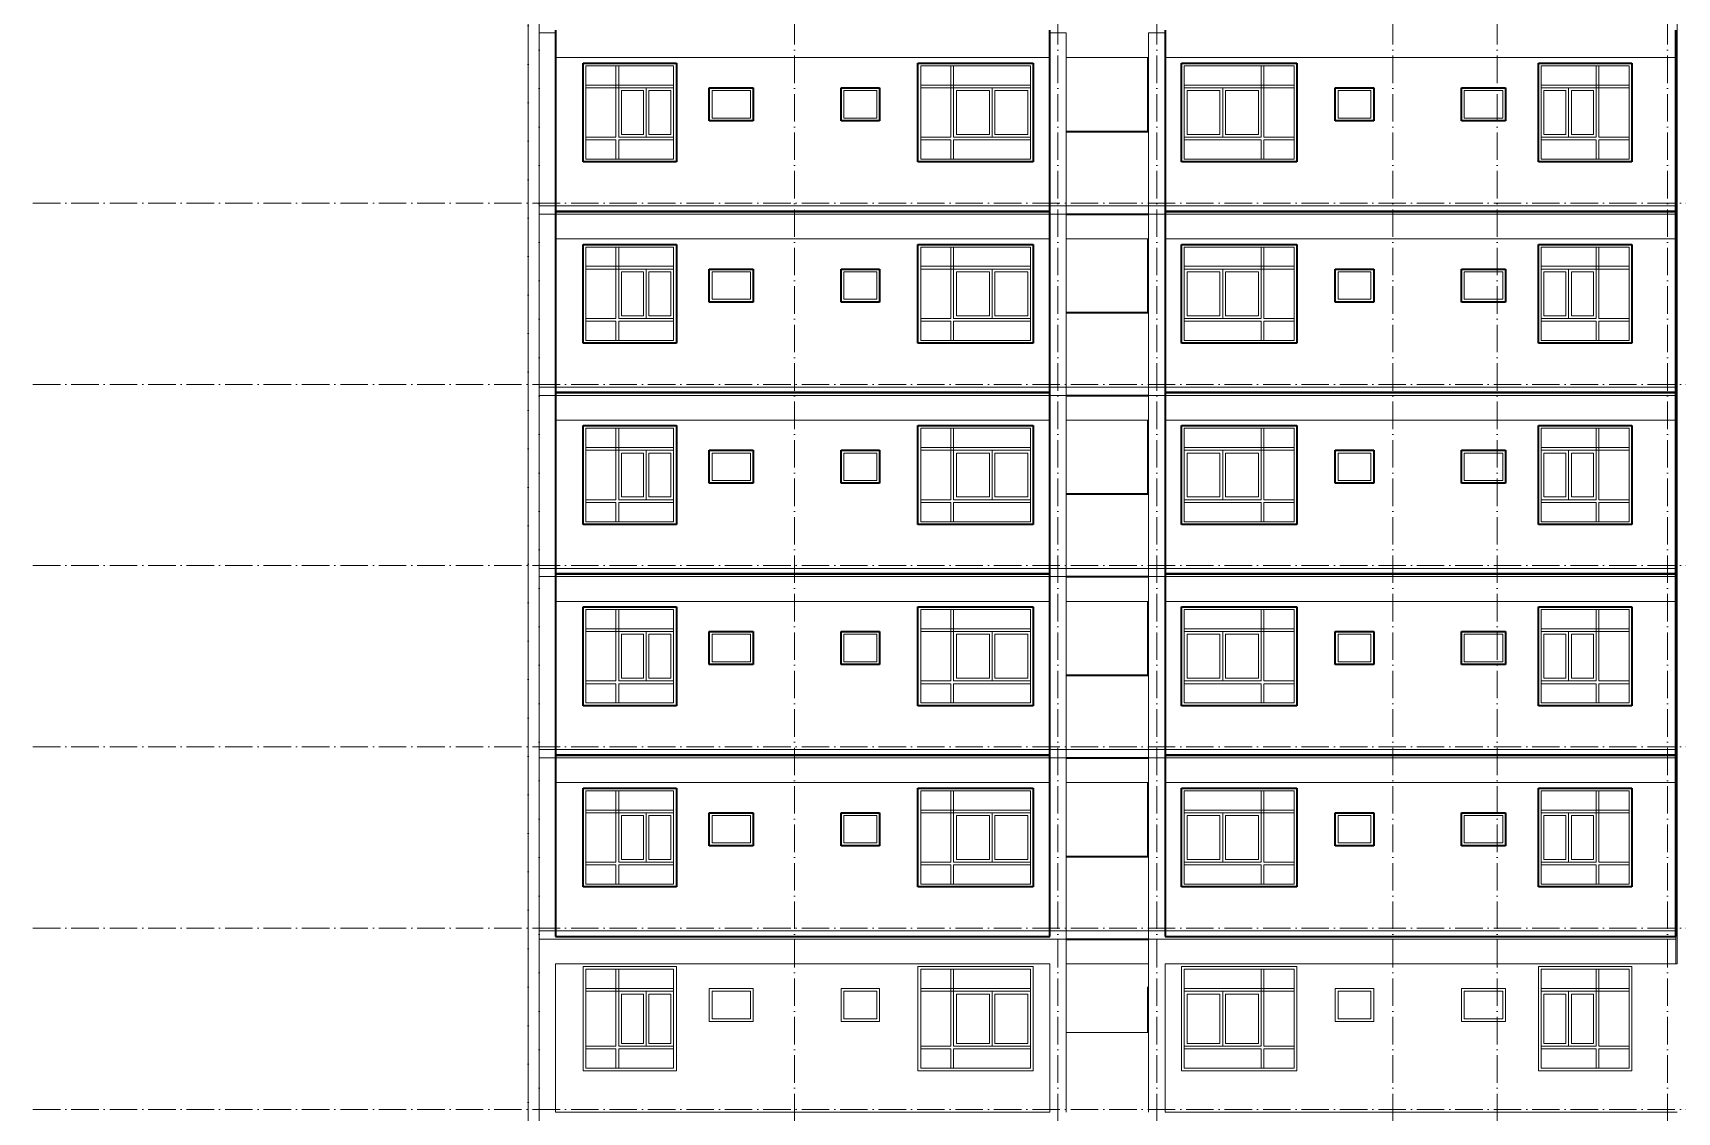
# Model space of a CAD drawing. Header units: millimetres. Extents: x -8482 to 130249, y -7482 to 93550.
# Drawn here: x 68842 to 98786, y 18550 to 38200 of the extents above; entities that cross this region are included whole.
import ezdxf

# ---------------------------------------------------------------- set-up
doc = ezdxf.new("R2010")
doc.units = ezdxf.units.MM
doc.linetypes.add('Grid Line', pattern=[14, 10, -2, 0, -2])
for name, color, linetype, lineweight in [('CUA', 31, 'Continuous', 9), ('NET CAT', 3, 'Continuous', 5), ('NET CATConcrete', 3, 'Continuous', 5), ('NET-THAY', 2, 'Continuous', 9), ('TRUC', 225, 'Continuous', 5)]:
    doc.layers.add(name, color=color, linetype=linetype, lineweight=lineweight)

# ---------------------------------------------------------------- blocks, each defined once
blk = doc.blocks.new('X-PHONG NGU 2 - X-PHONG NGU 2_Recovery_-932889-MẶT ĐỨNG TRỤC Q-A')
at = {"layer": 'CUA', "color": 7}
for p, q in [((-35500, 21200), (-35500, 19300)), ((-33400, 21200), (-35500, 21200)), ((-35450, 21150), (-33450, 21150)), ((-35450, 19350), (-35450, 21150)), ((-34850, 21150), (-34900, 21150)), ((-34900, 21150), (-34900, 19750)), ((-34850, 19750), (-34850, 21150)), ((-33450, 21150), (-33450, 19350)), ((-33400, 19300), (-33400, 21200)), ((-33450, 20800), (-35450, 20800)), ((-35450, 20800), (-35450, 20750)), ((-35450, 20750), (-33450, 20750)), ((-34150, 20750), (-34850, 20750)), ((-34850, 20750), (-34850, 19750)), ((-34800, 19800), (-34800, 20700)), ((-34800, 20700), (-34200, 20700)), ((-34200, 20700), (-34200, 19800)), ((-34150, 19750), (-34150, 20750)), ((-34100, 20700), (-33500, 20700)), ((-34100, 19800), (-34100, 20700)), ((-33500, 20700), (-33500, 19800)), ((-33450, 20750), (-33450, 20800)), ((-34200, 19800), (-34800, 19800)), ((-33500, 19800), (-34100, 19800)), ((-34900, 19750), (-35450, 19750)), ((-35450, 19750), (-35450, 19700)), ((-35450, 19700), (-34900, 19700)), ((-34900, 19700), (-34900, 19350)), ((-34850, 19750), (-34150, 19750)), ((-33450, 19750), (-34850, 19750)), ((-34850, 19350), (-34850, 19700)), ((-34850, 19700), (-33450, 19700)), ((-33450, 19700), (-33450, 19750)), ((-35500, 19300), (-33400, 19300)), ((-33450, 19350), (-35450, 19350)), ((-34900, 19350), (-34850, 19350))]:
    blk.add_line(p, q, dxfattribs=at)
blk = doc.blocks.new('X-PHONG NGU 2 - X-PHONG NGU 2_Recovery_ 2-932896-MẶT ĐỨNG TRỤC Q-A')
at = {"layer": 'CUA', "color": 7}
for p, q in [((-41600, 21200), (-41600, 19300)), ((-39900, 21200), (-41600, 21200)), ((-41550, 21150), (-39950, 21150)), ((-41550, 19350), (-41550, 21150)), ((-40950, 21150), (-41000, 21150)), ((-41000, 21150), (-41000, 19750)), ((-40950, 19750), (-40950, 21150)), ((-39950, 21150), (-39950, 19350)), ((-39900, 19300), (-39900, 21200)), ((-39950, 20800), (-41550, 20800)), ((-41550, 20800), (-41550, 20750)), ((-41550, 20750), (-39950, 20750)), ((-40450, 20750), (-40950, 20750)), ((-40950, 20750), (-40950, 19750)), ((-40900, 19800), (-40900, 20700)), ((-40900, 20700), (-40500, 20700)), ((-40500, 20700), (-40500, 19800)), ((-40450, 19750), (-40450, 20750)), ((-40400, 20700), (-40000, 20700)), ((-40400, 19800), (-40400, 20700)), ((-40000, 20700), (-40000, 19800)), ((-39950, 20750), (-39950, 20800)), ((-40500, 19800), (-40900, 19800)), ((-40000, 19800), (-40400, 19800)), ((-41000, 19750), (-41550, 19750)), ((-41550, 19750), (-41550, 19700)), ((-41550, 19700), (-41000, 19700)), ((-41000, 19700), (-41000, 19350)), ((-40950, 19750), (-40450, 19750)), ((-39950, 19750), (-40950, 19750)), ((-40950, 19350), (-40950, 19700)), ((-40950, 19700), (-39950, 19700)), ((-39950, 19700), (-39950, 19750)), ((-41600, 19300), (-39900, 19300)), ((-39950, 19350), (-41550, 19350)), ((-41000, 19350), (-40950, 19350))]:
    blk.add_line(p, q, dxfattribs=at)
blk = doc.blocks.new('X-PHONG WC - X-PHONG WC 2-571289-MẶT ĐỨNG TRỤC Q-A')
at = {"layer": 'CUA', "color": 7}
for p, q in [((-38500, 20800), (-39300, 20800)), ((-39300, 20800), (-39300, 20200)), ((-39250, 20250), (-39250, 20750)), ((-39250, 20750), (-38550, 20750)), ((-38550, 20750), (-38550, 20250)), ((-38500, 20200), (-38500, 20800)), ((-39300, 20200), (-38500, 20200)), ((-38550, 20250), (-39250, 20250))]:
    blk.add_line(p, q, dxfattribs=at)
blk = doc.blocks.new('X-PHONG WC - X-PHONG WC 3-932897-MẶT ĐỨNG TRỤC Q-A')
at = {"layer": 'CUA', "color": 7}
for p, q in [((-36200, 20800), (-36900, 20800)), ((-36900, 20800), (-36900, 20200)), ((-36850, 20250), (-36850, 20750)), ((-36850, 20750), (-36250, 20750)), ((-36250, 20750), (-36250, 20250)), ((-36200, 20200), (-36200, 20800)), ((-36900, 20200), (-36200, 20200)), ((-36250, 20250), (-36850, 20250))]:
    blk.add_line(p, q, dxfattribs=at)
blk = doc.blocks.new('CUA VAO CAN HO - Type 1-933568-MẶT ĐỨNG TRỤC Q-A')
at = {"layer": 'CUA', "color": 10, "lineweight": 5}
for p, q in [((-31320, 20826), (-31320, 20000)), ((-31300, 20826), (-31320, 20826))]:
    blk.add_line(p, q, dxfattribs=at)
blk = doc.blocks.new('X-PHONG NGU 2 - X-PHONG NGU 2_Recovery_-933566-MẶT ĐỨNG TRỤC Q-A')
at = {"layer": 'CUA', "color": 7}
for p, q in [((-28600, 21200), (-30700, 21200)), ((-30700, 21200), (-30700, 19300)), ((-30650, 19350), (-30650, 21150)), ((-30650, 21150), (-28650, 21150)), ((-29200, 21150), (-29250, 21150)), ((-29250, 21150), (-29250, 19750)), ((-29200, 19750), (-29200, 21150)), ((-28650, 21150), (-28650, 19350)), ((-28600, 19300), (-28600, 21200)), ((-30650, 20800), (-30650, 20750)), ((-28650, 20800), (-30650, 20800)), ((-30650, 20750), (-28650, 20750)), ((-30600, 19800), (-30600, 20700)), ((-30600, 20700), (-30000, 20700)), ((-30000, 20700), (-30000, 19800)), ((-29950, 20750), (-29950, 19750)), ((-29250, 20750), (-29950, 20750)), ((-29900, 20700), (-29300, 20700)), ((-29900, 19800), (-29900, 20700)), ((-29300, 20700), (-29300, 19800)), ((-29250, 19750), (-29250, 20750)), ((-28650, 20750), (-28650, 20800)), ((-30000, 19800), (-30600, 19800)), ((-29300, 19800), (-29900, 19800)), ((-29250, 19750), (-30650, 19750)), ((-30650, 19750), (-30650, 19700)), ((-30650, 19700), (-29250, 19700)), ((-29950, 19750), (-29250, 19750)), ((-29250, 19700), (-29250, 19350)), ((-28650, 19750), (-29200, 19750)), ((-29200, 19350), (-29200, 19700)), ((-29200, 19700), (-28650, 19700)), ((-28650, 19700), (-28650, 19750)), ((-30700, 19300), (-28600, 19300)), ((-28650, 19350), (-30650, 19350)), ((-29250, 19350), (-29200, 19350))]:
    blk.add_line(p, q, dxfattribs=at)
blk = doc.blocks.new('X-PHONG NGU 2 - X-PHONG NGU 2_Recovery_ 2-933575-MẶT ĐỨNG TRỤC Q-A')
at = {"layer": 'CUA', "color": 7}
for p, q in [((-22500, 21200), (-24200, 21200)), ((-24200, 21200), (-24200, 19300)), ((-24150, 19350), (-24150, 21150)), ((-24150, 21150), (-22550, 21150)), ((-23100, 21150), (-23150, 21150)), ((-23150, 21150), (-23150, 19750)), ((-23100, 19750), (-23100, 21150)), ((-22550, 21150), (-22550, 19350)), ((-22500, 19300), (-22500, 21200)), ((-24150, 20800), (-24150, 20750)), ((-22550, 20800), (-24150, 20800)), ((-24150, 20750), (-22550, 20750)), ((-24100, 19800), (-24100, 20700)), ((-24100, 20700), (-23700, 20700)), ((-23700, 20700), (-23700, 19800)), ((-23650, 20750), (-23650, 19750)), ((-23150, 20750), (-23650, 20750)), ((-23600, 20700), (-23200, 20700)), ((-23600, 19800), (-23600, 20700)), ((-23200, 20700), (-23200, 19800)), ((-23150, 19750), (-23150, 20750)), ((-22550, 20750), (-22550, 20800)), ((-23700, 19800), (-24100, 19800)), ((-23200, 19800), (-23600, 19800)), ((-23150, 19750), (-24150, 19750)), ((-24150, 19750), (-24150, 19700)), ((-24150, 19700), (-23150, 19700)), ((-23650, 19750), (-23150, 19750)), ((-23150, 19700), (-23150, 19350)), ((-22550, 19750), (-23100, 19750)), ((-23100, 19350), (-23100, 19700)), ((-23100, 19700), (-22550, 19700)), ((-22550, 19700), (-22550, 19750)), ((-24200, 19300), (-22500, 19300)), ((-22550, 19350), (-24150, 19350)), ((-23150, 19350), (-23100, 19350))]:
    blk.add_line(p, q, dxfattribs=at)
blk = doc.blocks.new('X-PHONG WC - X-PHONG WC 2-933576-MẶT ĐỨNG TRỤC Q-A')
at = {"layer": 'CUA', "color": 7}
for p, q in [((-25600, 20800), (-25600, 20200)), ((-24800, 20800), (-25600, 20800)), ((-25550, 20750), (-24850, 20750)), ((-25550, 20250), (-25550, 20750)), ((-24850, 20750), (-24850, 20250)), ((-24800, 20200), (-24800, 20800)), ((-25600, 20200), (-24800, 20200)), ((-24850, 20250), (-25550, 20250))]:
    blk.add_line(p, q, dxfattribs=at)
blk = doc.blocks.new('X-PHONG WC - X-PHONG WC 3-933577-MẶT ĐỨNG TRỤC Q-A')
at = {"layer": 'CUA', "color": 7}
for p, q in [((-27900, 20800), (-27900, 20200)), ((-27200, 20800), (-27900, 20800)), ((-27850, 20750), (-27250, 20750)), ((-27850, 20250), (-27850, 20750)), ((-27250, 20750), (-27250, 20250)), ((-27200, 20200), (-27200, 20800)), ((-27900, 20200), (-27200, 20200)), ((-27250, 20250), (-27850, 20250))]:
    blk.add_line(p, q, dxfattribs=at)
blk = doc.blocks.new('ALC1807-ASCENT PLAZA-TANG DIEN HINH_rvt-2-MẶT ĐỨNG TRỤC Q-A')
at = {"layer": 'NET-THAY', "color": 250, "lineweight": 15}
for p, q in [((-36000, 21250), (-42100, 21250)), ((-42100, 21250), (-42100, 18550)), ((-41600, 19300), (-41600, 21200)), ((-41600, 21200), (-39900, 21200)), ((-39900, 21200), (-39900, 19300)), ((-35550, 21250), (-36000, 21250)), ((-33100, 21250), (-35550, 21250)), ((-35500, 19300), (-35500, 21200)), ((-35500, 21200), (-33400, 21200)), ((-33400, 21200), (-33400, 19300)), ((-33100, 18550), (-33100, 21250)), ((-28550, 21250), (-31000, 21250)), ((-31000, 21250), (-31000, 18550)), ((-30700, 19300), (-30700, 21200)), ((-30700, 21200), (-28600, 21200)), ((-28600, 21200), (-28600, 19300)), ((-28100, 21250), (-28550, 21250)), ((-22000, 21250), (-28100, 21250)), ((-24200, 19300), (-24200, 21200)), ((-24200, 21200), (-22500, 21200)), ((-22500, 21200), (-22500, 19300)), ((-21675, 21250), (-22000, 21250)), ((-39300, 20200), (-39300, 20800)), ((-39300, 20800), (-38500, 20800)), ((-38500, 20800), (-38500, 20200)), ((-36900, 20200), (-36900, 20800)), ((-36900, 20800), (-36200, 20800)), ((-36200, 20800), (-36200, 20200)), ((-27900, 20200), (-27900, 20800)), ((-27900, 20800), (-27200, 20800)), ((-27200, 20800), (-27200, 20200)), ((-25600, 20200), (-25600, 20800)), ((-25600, 20800), (-24800, 20800)), ((-24800, 20800), (-24800, 20200)), ((-38500, 20200), (-39300, 20200)), ((-36200, 20200), (-36900, 20200)), ((-27200, 20200), (-27900, 20200)), ((-24800, 20200), (-25600, 20200)), ((-31300, 20000), (-32800, 20000)), ((-39900, 19300), (-41600, 19300)), ((-33400, 19300), (-35500, 19300)), ((-28600, 19300), (-30700, 19300)), ((-22500, 19300), (-24200, 19300)), ((-42100, 18550), (-36000, 18550)), ((-36000, 18550), (-35550, 18550)), ((-35550, 18550), (-33100, 18550)), ((-31000, 18550), (-28550, 18550)), ((-28550, 18550), (-28100, 18550)), ((-28100, 18550), (-22000, 18550)), ((-22000, 18550), (-21675, 18550))]:
    blk.add_line(p, q, dxfattribs=at)
at = {"color": 250, "lineweight": 15}
for name in ['X-PHONG NGU 2 - X-PHONG NGU 2_Recovery_ 2-932896-MẶT ĐỨNG TRỤC Q-A', 'X-PHONG NGU 2 - X-PHONG NGU 2_Recovery_-932889-MẶT ĐỨNG TRỤC Q-A', 'X-PHONG NGU 2 - X-PHONG NGU 2_Recovery_-933566-MẶT ĐỨNG TRỤC Q-A', 'X-PHONG NGU 2 - X-PHONG NGU 2_Recovery_ 2-933575-MẶT ĐỨNG TRỤC Q-A', 'X-PHONG WC - X-PHONG WC 2-571289-MẶT ĐỨNG TRỤC Q-A', 'X-PHONG WC - X-PHONG WC 3-932897-MẶT ĐỨNG TRỤC Q-A', 'CUA VAO CAN HO - Type 1-933568-MẶT ĐỨNG TRỤC Q-A', 'X-PHONG WC - X-PHONG WC 3-933577-MẶT ĐỨNG TRỤC Q-A', 'X-PHONG WC - X-PHONG WC 2-933576-MẶT ĐỨNG TRỤC Q-A']:
    blk.add_blockref(name, (0, 0), dxfattribs=at)
blk = doc.blocks.new('X-PHONG NGU 2 - X-PHONG NGU 2_Recovery_-60158-MẶT ĐỨNG TRỤC Q-A')
at = {"layer": 'CUA', "color": 90}
for p, q in [((-35500, 24450), (-35500, 22650)), ((-33400, 24450), (-35500, 24450)), ((-35450, 24400), (-33450, 24400)), ((-35450, 22700), (-35450, 24400)), ((-34850, 24400), (-34900, 24400)), ((-34900, 24400), (-34900, 23100)), ((-34850, 23100), (-34850, 24400)), ((-33450, 24400), (-33450, 22700)), ((-33400, 22650), (-33400, 24450)), ((-33450, 24050), (-35450, 24050)), ((-35450, 24050), (-35450, 24000)), ((-35450, 24000), (-33450, 24000)), ((-34150, 24000), (-34850, 24000)), ((-34850, 24000), (-34850, 23100)), ((-34150, 23100), (-34150, 24000)), ((-33450, 24000), (-33450, 24050)), ((-34800, 23150), (-34800, 23950)), ((-34800, 23950), (-34200, 23950)), ((-34200, 23950), (-34200, 23150)), ((-34100, 23950), (-33500, 23950)), ((-34100, 23150), (-34100, 23950)), ((-33500, 23950), (-33500, 23150)), ((-34900, 23100), (-35450, 23100)), ((-35450, 23100), (-35450, 23050)), ((-33450, 23100), (-34850, 23100)), ((-34850, 23100), (-34150, 23100)), ((-34200, 23150), (-34800, 23150)), ((-33500, 23150), (-34100, 23150)), ((-33450, 23050), (-33450, 23100)), ((-35450, 23050), (-34900, 23050)), ((-34900, 23050), (-34900, 22700)), ((-34850, 22700), (-34850, 23050)), ((-34850, 23050), (-33450, 23050)), ((-35500, 22650), (-33400, 22650)), ((-33450, 22700), (-35450, 22700)), ((-34900, 22700), (-34850, 22700))]:
    blk.add_line(p, q, dxfattribs=at)
blk = doc.blocks.new('X-PHONG NGU 2 - X-PHONG NGU 2_Recovery_ 2-194950-MẶT ĐỨNG TRỤC Q-A')
at = {"layer": 'CUA', "color": 90}
for p, q in [((-41600, 24450), (-41600, 22650)), ((-39900, 24450), (-41600, 24450)), ((-41550, 24400), (-39950, 24400)), ((-41550, 22700), (-41550, 24400)), ((-40950, 24400), (-41000, 24400)), ((-41000, 24400), (-41000, 23100)), ((-40950, 23100), (-40950, 24400)), ((-39950, 24400), (-39950, 22700)), ((-39900, 22650), (-39900, 24450)), ((-39950, 24050), (-41550, 24050)), ((-41550, 24050), (-41550, 24000)), ((-41550, 24000), (-39950, 24000)), ((-40450, 24000), (-40950, 24000)), ((-40950, 24000), (-40950, 23100)), ((-40450, 23100), (-40450, 24000)), ((-39950, 24000), (-39950, 24050)), ((-40900, 23150), (-40900, 23950)), ((-40900, 23950), (-40500, 23950)), ((-40500, 23950), (-40500, 23150)), ((-40400, 23950), (-40000, 23950)), ((-40400, 23150), (-40400, 23950)), ((-40000, 23950), (-40000, 23150)), ((-41000, 23100), (-41550, 23100)), ((-41550, 23100), (-41550, 23050)), ((-39950, 23100), (-40950, 23100)), ((-40950, 23100), (-40450, 23100)), ((-40500, 23150), (-40900, 23150)), ((-40000, 23150), (-40400, 23150)), ((-39950, 23050), (-39950, 23100)), ((-41550, 23050), (-41000, 23050)), ((-41000, 23050), (-41000, 22700)), ((-40950, 22700), (-40950, 23050)), ((-40950, 23050), (-39950, 23050)), ((-41600, 22650), (-39900, 22650)), ((-39950, 22700), (-41550, 22700)), ((-41000, 22700), (-40950, 22700))]:
    blk.add_line(p, q, dxfattribs=at)
blk = doc.blocks.new('X-PHONG WC - X-PHONG WC 2-60240-MẶT ĐỨNG TRỤC Q-A')
at = {"layer": 'CUA', "color": 90}
for p, q in [((-38500, 24000), (-39300, 24000)), ((-39300, 24000), (-39300, 23400)), ((-38500, 23400), (-38500, 24000)), ((-39250, 23450), (-39250, 23950)), ((-39250, 23950), (-38550, 23950)), ((-38550, 23950), (-38550, 23450)), ((-39300, 23400), (-38500, 23400)), ((-38550, 23450), (-39250, 23450))]:
    blk.add_line(p, q, dxfattribs=at)
blk = doc.blocks.new('X-PHONG WC - X-PHONG WC 3-194951-MẶT ĐỨNG TRỤC Q-A')
at = {"layer": 'CUA', "color": 90}
for p, q in [((-36200, 24000), (-36900, 24000)), ((-36900, 24000), (-36900, 23400)), ((-36200, 23400), (-36200, 24000)), ((-36850, 23450), (-36850, 23950)), ((-36850, 23950), (-36250, 23950)), ((-36250, 23950), (-36250, 23450)), ((-36900, 23400), (-36200, 23400)), ((-36250, 23450), (-36850, 23450))]:
    blk.add_line(p, q, dxfattribs=at)
blk = doc.blocks.new('CUA VAO CAN HO - Type 1-60179-MẶT ĐỨNG TRỤC Q-A')
at = {"layer": 'CUA', "color": 90}
for p, q in [((-31320, 24026), (-31320, 23200)), ((-31300, 24026), (-31320, 24026))]:
    blk.add_line(p, q, dxfattribs=at)
blk = doc.blocks.new('X-PHONG NGU 2 - X-PHONG NGU 2_Recovery_-201132-MẶT ĐỨNG TRỤC Q-A')
at = {"layer": 'CUA', "color": 90}
for p, q in [((-28600, 24450), (-30700, 24450)), ((-30700, 24450), (-30700, 22650)), ((-30650, 22700), (-30650, 24400)), ((-30650, 24400), (-28650, 24400)), ((-29200, 24400), (-29250, 24400)), ((-29250, 24400), (-29250, 23100)), ((-29200, 23100), (-29200, 24400)), ((-28650, 24400), (-28650, 22700)), ((-28600, 22650), (-28600, 24450)), ((-30650, 24050), (-30650, 24000)), ((-28650, 24050), (-30650, 24050)), ((-30650, 24000), (-28650, 24000)), ((-29950, 24000), (-29950, 23100)), ((-29250, 24000), (-29950, 24000)), ((-29250, 23100), (-29250, 24000)), ((-28650, 24000), (-28650, 24050)), ((-30600, 23150), (-30600, 23950)), ((-30600, 23950), (-30000, 23950)), ((-30000, 23950), (-30000, 23150)), ((-29900, 23950), (-29300, 23950)), ((-29900, 23150), (-29900, 23950)), ((-29300, 23950), (-29300, 23150)), ((-29250, 23100), (-30650, 23100)), ((-30650, 23100), (-30650, 23050)), ((-30000, 23150), (-30600, 23150)), ((-29950, 23100), (-29250, 23100)), ((-29300, 23150), (-29900, 23150)), ((-28650, 23100), (-29200, 23100)), ((-28650, 23050), (-28650, 23100)), ((-30650, 23050), (-29250, 23050)), ((-29250, 23050), (-29250, 22700)), ((-29200, 22700), (-29200, 23050)), ((-29200, 23050), (-28650, 23050)), ((-30700, 22650), (-28600, 22650)), ((-28650, 22700), (-30650, 22700)), ((-29250, 22700), (-29200, 22700))]:
    blk.add_line(p, q, dxfattribs=at)
blk = doc.blocks.new('X-PHONG NGU 2 - X-PHONG NGU 2_Recovery_ 2-211564-MẶT ĐỨNG TRỤC Q-A')
at = {"layer": 'CUA', "color": 90}
for p, q in [((-22500, 24450), (-24200, 24450)), ((-24200, 24450), (-24200, 22650)), ((-24150, 22700), (-24150, 24400)), ((-24150, 24400), (-22550, 24400)), ((-23100, 24400), (-23150, 24400)), ((-23150, 24400), (-23150, 23100)), ((-23100, 23100), (-23100, 24400)), ((-22550, 24400), (-22550, 22700)), ((-22500, 22650), (-22500, 24450)), ((-24150, 24050), (-24150, 24000)), ((-22550, 24050), (-24150, 24050)), ((-24150, 24000), (-22550, 24000)), ((-23650, 24000), (-23650, 23100)), ((-23150, 24000), (-23650, 24000)), ((-23150, 23100), (-23150, 24000)), ((-22550, 24000), (-22550, 24050)), ((-24100, 23150), (-24100, 23950)), ((-24100, 23950), (-23700, 23950)), ((-23700, 23950), (-23700, 23150)), ((-23600, 23950), (-23200, 23950)), ((-23600, 23150), (-23600, 23950)), ((-23200, 23950), (-23200, 23150)), ((-23150, 23100), (-24150, 23100)), ((-24150, 23100), (-24150, 23050)), ((-23700, 23150), (-24100, 23150)), ((-23650, 23100), (-23150, 23100)), ((-23200, 23150), (-23600, 23150)), ((-22550, 23100), (-23100, 23100)), ((-22550, 23050), (-22550, 23100)), ((-24150, 23050), (-23150, 23050)), ((-23150, 23050), (-23150, 22700)), ((-23100, 22700), (-23100, 23050)), ((-23100, 23050), (-22550, 23050)), ((-24200, 22650), (-22500, 22650)), ((-22550, 22700), (-24150, 22700)), ((-23150, 22700), (-23100, 22700))]:
    blk.add_line(p, q, dxfattribs=at)
blk = doc.blocks.new('X-PHONG WC - X-PHONG WC 2-211565-MẶT ĐỨNG TRỤC Q-A')
at = {"layer": 'CUA', "color": 90}
for p, q in [((-25600, 24000), (-25600, 23400)), ((-24800, 24000), (-25600, 24000)), ((-24800, 23400), (-24800, 24000)), ((-25550, 23950), (-24850, 23950)), ((-25550, 23450), (-25550, 23950)), ((-24850, 23950), (-24850, 23450)), ((-25600, 23400), (-24800, 23400)), ((-24850, 23450), (-25550, 23450))]:
    blk.add_line(p, q, dxfattribs=at)
blk = doc.blocks.new('X-PHONG WC - X-PHONG WC 3-211566-MẶT ĐỨNG TRỤC Q-A')
at = {"layer": 'CUA', "color": 90}
for p, q in [((-27900, 24000), (-27900, 23400)), ((-27200, 24000), (-27900, 24000)), ((-27200, 23400), (-27200, 24000)), ((-27850, 23950), (-27250, 23950)), ((-27850, 23450), (-27850, 23950)), ((-27250, 23950), (-27250, 23450)), ((-27900, 23400), (-27200, 23400)), ((-27250, 23450), (-27850, 23450))]:
    blk.add_line(p, q, dxfattribs=at)
blk = doc.blocks.new('ALC1807-ASCENT PLAZA-TANG DIEN HINH-TANG 5_rvt-19-MẶT ĐỨNG TRỤC Q-A')
at = {"layer": 'NET-THAY', "color": 50, "lineweight": 35}
for p, q in [((-36000, 25050), (-42100, 25050)), ((-42100, 25050), (-42100, 21750)), ((-35550, 25050), (-36000, 25050)), ((-33100, 25050), (-35550, 25050)), ((-33100, 21750), (-33100, 25050)), ((-28550, 25050), (-31000, 25050)), ((-31000, 25050), (-31000, 21750)), ((-28100, 25050), (-28550, 25050)), ((-21700, 25050), (-28100, 25050)), ((-21700, 21750), (-21700, 25050)), ((-41600, 22650), (-41600, 24450)), ((-41600, 24450), (-39900, 24450)), ((-39900, 24450), (-39900, 22650)), ((-35500, 22650), (-35500, 24450)), ((-35500, 24450), (-33400, 24450)), ((-33400, 24450), (-33400, 22650)), ((-31310, 24026), (-31310, 24550)), ((-30700, 22650), (-30700, 24450)), ((-30700, 24450), (-28600, 24450)), ((-28600, 24450), (-28600, 22650)), ((-24200, 22650), (-24200, 24450)), ((-24200, 24450), (-22500, 24450)), ((-22500, 24450), (-22500, 22650)), ((-39300, 23400), (-39300, 24000)), ((-39300, 24000), (-38500, 24000)), ((-38500, 24000), (-38500, 23400)), ((-36900, 23400), (-36900, 24000)), ((-36900, 24000), (-36200, 24000)), ((-36200, 24000), (-36200, 23400)), ((-27900, 23400), (-27900, 24000)), ((-27900, 24000), (-27200, 24000)), ((-27200, 24000), (-27200, 23400)), ((-25600, 23400), (-25600, 24000)), ((-25600, 24000), (-24800, 24000)), ((-24800, 24000), (-24800, 23400)), ((-38500, 23400), (-39300, 23400)), ((-36200, 23400), (-36900, 23400)), ((-27200, 23400), (-27900, 23400)), ((-24800, 23400), (-25600, 23400)), ((-31300, 23200), (-32800, 23200)), ((-39900, 22650), (-41600, 22650)), ((-33400, 22650), (-35500, 22650)), ((-28600, 22650), (-30700, 22650)), ((-22500, 22650), (-24200, 22650)), ((-42100, 21750), (-36000, 21750)), ((-36000, 21750), (-35550, 21750)), ((-35550, 21750), (-33100, 21750)), ((-32800, 21700), (-31300, 21700)), ((-31000, 21750), (-28550, 21750)), ((-28550, 21750), (-28100, 21750)), ((-28100, 21750), (-21700, 21750))]:
    blk.add_line(p, q, dxfattribs=at)
at = {"color": 50, "lineweight": 35}
for name in ['X-PHONG NGU 2 - X-PHONG NGU 2_Recovery_ 2-194950-MẶT ĐỨNG TRỤC Q-A', 'X-PHONG NGU 2 - X-PHONG NGU 2_Recovery_-60158-MẶT ĐỨNG TRỤC Q-A', 'X-PHONG NGU 2 - X-PHONG NGU 2_Recovery_-201132-MẶT ĐỨNG TRỤC Q-A', 'X-PHONG NGU 2 - X-PHONG NGU 2_Recovery_ 2-211564-MẶT ĐỨNG TRỤC Q-A', 'X-PHONG WC - X-PHONG WC 2-60240-MẶT ĐỨNG TRỤC Q-A', 'X-PHONG WC - X-PHONG WC 3-194951-MẶT ĐỨNG TRỤC Q-A', 'CUA VAO CAN HO - Type 1-60179-MẶT ĐỨNG TRỤC Q-A', 'X-PHONG WC - X-PHONG WC 3-211566-MẶT ĐỨNG TRỤC Q-A', 'X-PHONG WC - X-PHONG WC 2-211565-MẶT ĐỨNG TRỤC Q-A']:
    blk.add_blockref(name, (0, 0), dxfattribs=at)
blk = doc.blocks.new('ALC1807-ASCENT PLAZA-TANG DIEN HINH-TANG 5_rvt-20-MẶT ĐỨNG TRỤC Q-A')
at = {"layer": 'NET-THAY', "color": 50, "lineweight": 35}
for p, q in [((-36000, 28350), (-42100, 28350)), ((-42100, 28350), (-42100, 25050)), ((-35550, 28350), (-36000, 28350)), ((-33100, 28350), (-35550, 28350)), ((-33100, 25050), (-33100, 28350)), ((-28550, 28350), (-31000, 28350)), ((-31000, 28350), (-31000, 25050)), ((-28100, 28350), (-28550, 28350)), ((-21700, 28350), (-28100, 28350)), ((-21700, 25050), (-21700, 28350)), ((-31310, 27326), (-31310, 27850)), ((-41600, 25950), (-41600, 27750)), ((-41600, 27750), (-39900, 27750)), ((-39900, 27750), (-39900, 25950)), ((-35500, 25950), (-35500, 27750)), ((-35500, 27750), (-33400, 27750)), ((-33400, 27750), (-33400, 25950)), ((-30700, 25950), (-30700, 27750)), ((-30700, 27750), (-28600, 27750)), ((-28600, 27750), (-28600, 25950)), ((-24200, 25950), (-24200, 27750)), ((-24200, 27750), (-22500, 27750)), ((-22500, 27750), (-22500, 25950)), ((-39300, 26700), (-39300, 27300)), ((-39300, 27300), (-38500, 27300)), ((-38500, 27300), (-38500, 26700)), ((-36900, 26700), (-36900, 27300)), ((-36900, 27300), (-36200, 27300)), ((-36200, 27300), (-36200, 26700)), ((-27900, 26700), (-27900, 27300)), ((-27900, 27300), (-27200, 27300)), ((-27200, 27300), (-27200, 26700)), ((-25600, 26700), (-25600, 27300)), ((-25600, 27300), (-24800, 27300)), ((-24800, 27300), (-24800, 26700)), ((-38500, 26700), (-39300, 26700)), ((-36200, 26700), (-36900, 26700)), ((-27200, 26700), (-27900, 26700)), ((-24800, 26700), (-25600, 26700)), ((-31300, 26500), (-32800, 26500)), ((-39900, 25950), (-41600, 25950)), ((-33400, 25950), (-35500, 25950)), ((-28600, 25950), (-30700, 25950)), ((-22500, 25950), (-24200, 25950)), ((-42100, 25050), (-36000, 25050)), ((-36000, 25050), (-35550, 25050)), ((-35550, 25050), (-33100, 25050)), ((-32800, 25000), (-31300, 25000)), ((-31000, 25050), (-28550, 25050)), ((-28550, 25050), (-28100, 25050)), ((-28100, 25050), (-21700, 25050))]:
    blk.add_line(p, q, dxfattribs=at)
at = {"color": 50, "lineweight": 35}
for name in ['X-PHONG NGU 2 - X-PHONG NGU 2_Recovery_ 2-194950-MẶT ĐỨNG TRỤC Q-A', 'X-PHONG NGU 2 - X-PHONG NGU 2_Recovery_-60158-MẶT ĐỨNG TRỤC Q-A', 'X-PHONG NGU 2 - X-PHONG NGU 2_Recovery_-201132-MẶT ĐỨNG TRỤC Q-A', 'X-PHONG NGU 2 - X-PHONG NGU 2_Recovery_ 2-211564-MẶT ĐỨNG TRỤC Q-A', 'X-PHONG WC - X-PHONG WC 2-60240-MẶT ĐỨNG TRỤC Q-A', 'X-PHONG WC - X-PHONG WC 3-194951-MẶT ĐỨNG TRỤC Q-A', 'CUA VAO CAN HO - Type 1-60179-MẶT ĐỨNG TRỤC Q-A', 'X-PHONG WC - X-PHONG WC 3-211566-MẶT ĐỨNG TRỤC Q-A', 'X-PHONG WC - X-PHONG WC 2-211565-MẶT ĐỨNG TRỤC Q-A']:
    blk.add_blockref(name, (0, 3300), dxfattribs=at)
blk = doc.blocks.new('ALC1807-ASCENT PLAZA-TANG DIEN HINH-TANG 5_rvt-21-MẶT ĐỨNG TRỤC Q-A')
at = {"layer": 'NET-THAY', "color": 50, "lineweight": 35}
for p, q in [((-36000, 31650), (-42100, 31650)), ((-42100, 31650), (-42100, 28350)), ((-35550, 31650), (-36000, 31650)), ((-33100, 31650), (-35550, 31650)), ((-33100, 28350), (-33100, 31650)), ((-28550, 31650), (-31000, 31650)), ((-31000, 31650), (-31000, 28350)), ((-28100, 31650), (-28550, 31650)), ((-21700, 31650), (-28100, 31650)), ((-21700, 28350), (-21700, 31650)), ((-31310, 30626), (-31310, 31150)), ((-41600, 29250), (-41600, 31050)), ((-41600, 31050), (-39900, 31050)), ((-39900, 31050), (-39900, 29250)), ((-35500, 29250), (-35500, 31050)), ((-35500, 31050), (-33400, 31050)), ((-33400, 31050), (-33400, 29250)), ((-30700, 29250), (-30700, 31050)), ((-30700, 31050), (-28600, 31050)), ((-28600, 31050), (-28600, 29250)), ((-24200, 29250), (-24200, 31050)), ((-24200, 31050), (-22500, 31050)), ((-22500, 31050), (-22500, 29250)), ((-39300, 30000), (-39300, 30600)), ((-39300, 30600), (-38500, 30600)), ((-38500, 30600), (-38500, 30000)), ((-36900, 30000), (-36900, 30600)), ((-36900, 30600), (-36200, 30600)), ((-36200, 30600), (-36200, 30000)), ((-27900, 30000), (-27900, 30600)), ((-27900, 30600), (-27200, 30600)), ((-27200, 30600), (-27200, 30000)), ((-25600, 30000), (-25600, 30600)), ((-25600, 30600), (-24800, 30600)), ((-24800, 30600), (-24800, 30000)), ((-38500, 30000), (-39300, 30000)), ((-36200, 30000), (-36900, 30000)), ((-27200, 30000), (-27900, 30000)), ((-24800, 30000), (-25600, 30000)), ((-31300, 29800), (-32800, 29800)), ((-39900, 29250), (-41600, 29250)), ((-33400, 29250), (-35500, 29250)), ((-28600, 29250), (-30700, 29250)), ((-22500, 29250), (-24200, 29250)), ((-42100, 28350), (-36000, 28350)), ((-36000, 28350), (-35550, 28350)), ((-35550, 28350), (-33100, 28350)), ((-32800, 28300), (-31300, 28300)), ((-31000, 28350), (-28550, 28350)), ((-28550, 28350), (-28100, 28350)), ((-28100, 28350), (-21700, 28350))]:
    blk.add_line(p, q, dxfattribs=at)
at = {"color": 50, "lineweight": 35}
for name in ['X-PHONG NGU 2 - X-PHONG NGU 2_Recovery_ 2-194950-MẶT ĐỨNG TRỤC Q-A', 'X-PHONG NGU 2 - X-PHONG NGU 2_Recovery_-60158-MẶT ĐỨNG TRỤC Q-A', 'X-PHONG NGU 2 - X-PHONG NGU 2_Recovery_-201132-MẶT ĐỨNG TRỤC Q-A', 'X-PHONG NGU 2 - X-PHONG NGU 2_Recovery_ 2-211564-MẶT ĐỨNG TRỤC Q-A', 'X-PHONG WC - X-PHONG WC 2-60240-MẶT ĐỨNG TRỤC Q-A', 'X-PHONG WC - X-PHONG WC 3-194951-MẶT ĐỨNG TRỤC Q-A', 'CUA VAO CAN HO - Type 1-60179-MẶT ĐỨNG TRỤC Q-A', 'X-PHONG WC - X-PHONG WC 3-211566-MẶT ĐỨNG TRỤC Q-A', 'X-PHONG WC - X-PHONG WC 2-211565-MẶT ĐỨNG TRỤC Q-A']:
    blk.add_blockref(name, (0, 6600), dxfattribs=at)
blk = doc.blocks.new('ALC1807-ASCENT PLAZA-TANG DIEN HINH-TANG 5_rvt-22-MẶT ĐỨNG TRỤC Q-A')
at = {"layer": 'NET-THAY', "color": 50, "lineweight": 35}
for p, q in [((-36000, 34950), (-42100, 34950)), ((-42100, 34950), (-42100, 31650)), ((-35550, 34950), (-36000, 34950)), ((-33100, 34950), (-35550, 34950)), ((-33100, 31650), (-33100, 34950)), ((-28550, 34950), (-31000, 34950)), ((-31000, 34950), (-31000, 31650)), ((-28100, 34950), (-28550, 34950)), ((-21700, 34950), (-28100, 34950)), ((-21700, 31650), (-21700, 34950)), ((-31310, 33926), (-31310, 34448)), ((-41600, 32550), (-41600, 34350)), ((-41600, 34350), (-39900, 34350)), ((-39900, 34350), (-39900, 32550)), ((-35500, 32550), (-35500, 34350)), ((-35500, 34350), (-33400, 34350)), ((-33400, 34350), (-33400, 32550)), ((-30700, 32550), (-30700, 34350)), ((-30700, 34350), (-28600, 34350)), ((-28600, 34350), (-28600, 32550)), ((-24200, 32550), (-24200, 34350)), ((-24200, 34350), (-22500, 34350)), ((-22500, 34350), (-22500, 32550)), ((-39300, 33300), (-39300, 33900)), ((-39300, 33900), (-38500, 33900)), ((-38500, 33900), (-38500, 33300)), ((-36900, 33300), (-36900, 33900)), ((-36900, 33900), (-36200, 33900)), ((-36200, 33900), (-36200, 33300)), ((-27900, 33300), (-27900, 33900)), ((-27900, 33900), (-27200, 33900)), ((-27200, 33900), (-27200, 33300)), ((-25600, 33300), (-25600, 33900)), ((-25600, 33900), (-24800, 33900)), ((-24800, 33900), (-24800, 33300)), ((-38500, 33300), (-39300, 33300)), ((-36200, 33300), (-36900, 33300)), ((-27200, 33300), (-27900, 33300)), ((-24800, 33300), (-25600, 33300)), ((-31300, 33100), (-32800, 33100)), ((-39900, 32550), (-41600, 32550)), ((-33400, 32550), (-35500, 32550)), ((-28600, 32550), (-30700, 32550)), ((-22500, 32550), (-24200, 32550)), ((-42100, 31650), (-36000, 31650)), ((-36000, 31650), (-35550, 31650)), ((-35550, 31650), (-33100, 31650)), ((-32800, 31600), (-31300, 31600)), ((-31000, 31650), (-28550, 31650)), ((-28550, 31650), (-28100, 31650)), ((-28100, 31650), (-21700, 31650))]:
    blk.add_line(p, q, dxfattribs=at)
at = {"color": 50, "lineweight": 35}
for name in ['X-PHONG NGU 2 - X-PHONG NGU 2_Recovery_ 2-194950-MẶT ĐỨNG TRỤC Q-A', 'X-PHONG NGU 2 - X-PHONG NGU 2_Recovery_-60158-MẶT ĐỨNG TRỤC Q-A', 'X-PHONG NGU 2 - X-PHONG NGU 2_Recovery_-201132-MẶT ĐỨNG TRỤC Q-A', 'X-PHONG NGU 2 - X-PHONG NGU 2_Recovery_ 2-211564-MẶT ĐỨNG TRỤC Q-A', 'X-PHONG WC - X-PHONG WC 2-60240-MẶT ĐỨNG TRỤC Q-A', 'X-PHONG WC - X-PHONG WC 3-194951-MẶT ĐỨNG TRỤC Q-A', 'CUA VAO CAN HO - Type 1-60179-MẶT ĐỨNG TRỤC Q-A', 'X-PHONG WC - X-PHONG WC 3-211566-MẶT ĐỨNG TRỤC Q-A', 'X-PHONG WC - X-PHONG WC 2-211565-MẶT ĐỨNG TRỤC Q-A']:
    blk.add_blockref(name, (0, 9900), dxfattribs=at)
blk = doc.blocks.new('ALC1807-ASCENT PLAZA-TANG DIEN HINH-TANG 5_rvt-23-MẶT ĐỨNG TRỤC Q-A')
at = {"layer": 'NET-THAY', "color": 50, "lineweight": 35}
for p, q in [((-42100, 38250), (-42100, 34950)), ((-33100, 34950), (-33100, 38250)), ((-31000, 38250), (-31000, 34950)), ((-21700, 34950), (-21700, 38250)), ((-31310, 37226), (-31310, 37750)), ((-41600, 35850), (-41600, 37650)), ((-41600, 37650), (-39900, 37650)), ((-39900, 37650), (-39900, 35850)), ((-35500, 35850), (-35500, 37650)), ((-35500, 37650), (-33400, 37650)), ((-33400, 37650), (-33400, 35850)), ((-30700, 35850), (-30700, 37650)), ((-30700, 37650), (-28600, 37650)), ((-28600, 37650), (-28600, 35850)), ((-24200, 35850), (-24200, 37650)), ((-24200, 37650), (-22500, 37650)), ((-22500, 37650), (-22500, 35850)), ((-39300, 36600), (-39300, 37200)), ((-39300, 37200), (-38500, 37200)), ((-38500, 37200), (-38500, 36600)), ((-36900, 36600), (-36900, 37200)), ((-36900, 37200), (-36200, 37200)), ((-36200, 37200), (-36200, 36600)), ((-27900, 36600), (-27900, 37200)), ((-27900, 37200), (-27200, 37200)), ((-27200, 37200), (-27200, 36600)), ((-25600, 36600), (-25600, 37200)), ((-25600, 37200), (-24800, 37200)), ((-24800, 37200), (-24800, 36600)), ((-38500, 36600), (-39300, 36600)), ((-36200, 36600), (-36900, 36600)), ((-27200, 36600), (-27900, 36600)), ((-24800, 36600), (-25600, 36600)), ((-31300, 36400), (-32800, 36400)), ((-39900, 35850), (-41600, 35850)), ((-33400, 35850), (-35500, 35850)), ((-28600, 35850), (-30700, 35850)), ((-22500, 35850), (-24200, 35850)), ((-42100, 34950), (-36000, 34950)), ((-36000, 34950), (-35550, 34950)), ((-35550, 34950), (-33100, 34950)), ((-32800, 34900), (-31300, 34900)), ((-31000, 34950), (-28550, 34950)), ((-28550, 34950), (-28100, 34950)), ((-28100, 34950), (-21700, 34950))]:
    blk.add_line(p, q, dxfattribs=at)
at = {"color": 50, "lineweight": 35}
for name in ['X-PHONG NGU 2 - X-PHONG NGU 2_Recovery_ 2-194950-MẶT ĐỨNG TRỤC Q-A', 'X-PHONG NGU 2 - X-PHONG NGU 2_Recovery_-60158-MẶT ĐỨNG TRỤC Q-A', 'X-PHONG NGU 2 - X-PHONG NGU 2_Recovery_-201132-MẶT ĐỨNG TRỤC Q-A', 'X-PHONG NGU 2 - X-PHONG NGU 2_Recovery_ 2-211564-MẶT ĐỨNG TRỤC Q-A', 'X-PHONG WC - X-PHONG WC 2-60240-MẶT ĐỨNG TRỤC Q-A', 'X-PHONG WC - X-PHONG WC 3-194951-MẶT ĐỨNG TRỤC Q-A', 'CUA VAO CAN HO - Type 1-60179-MẶT ĐỨNG TRỤC Q-A', 'X-PHONG WC - X-PHONG WC 3-211566-MẶT ĐỨNG TRỤC Q-A', 'X-PHONG WC - X-PHONG WC 2-211565-MẶT ĐỨNG TRỤC Q-A']:
    blk.add_blockref(name, (0, 13200), dxfattribs=at)

msp = doc.modelspace()

# ---------------------------------------------------------------- linework, layer by layer
at = {"layer": 'NET CAT'}
for p, q in [((77860.6, 81250), (77860.6, 5450)), ((98785.6, 81250), (98785.6, 21250)), ((78060.6, 38200), (78360.6, 38200)), ((78060.6, 38200), (78060.6, 35050)), ((87360.6, 38200), (87660.6, 38200)), ((87660.6, 38200), (87660.6, 35050)), ((89160.6, 38200), (89460.6, 38200)), ((89160.6, 38200), (89160.6, 35050)), ((78360.6, 37750), (78360.6, 35050)), ((87360.6, 37750), (87360.6, 35050)), ((89460.6, 37750), (89460.6, 35050)), ((78360.6, 35050), (78060.6, 35050)), ((87660.6, 35050), (87360.6, 35050)), ((89460.6, 35050), (89160.6, 35050)), ((78060.6, 34900), (78360.6, 34900)), ((78060.6, 34900), (78060.6, 31750)), ((87360.6, 34900), (87660.6, 34900)), ((87660.6, 34900), (87660.6, 31750)), ((89160.6, 34900), (89460.6, 34900)), ((89160.6, 34900), (89160.6, 31750)), ((78360.6, 34450), (78360.6, 31750)), ((87360.6, 34450), (87360.6, 31750)), ((89460.6, 34450), (89460.6, 31750)), ((78360.6, 31750), (78060.6, 31750)), ((87660.6, 31750), (87360.6, 31750)), ((89460.6, 31750), (89160.6, 31750)), ((78060.6, 31600), (78360.6, 31600)), ((78060.6, 31600), (78060.6, 28450)), ((87360.6, 31600), (87660.6, 31600)), ((87660.6, 31600), (87660.6, 28450)), ((89160.6, 31600), (89460.6, 31600)), ((89160.6, 31600), (89160.6, 28450)), ((78360.6, 31150), (78360.6, 28450)), ((87360.6, 31150), (87360.6, 28450)), ((89460.6, 31150), (89460.6, 28450)), ((78360.6, 28450), (78060.6, 28450)), ((87660.6, 28450), (87360.6, 28450)), ((89460.6, 28450), (89160.6, 28450)), ((78060.6, 28300), (78360.6, 28300)), ((78060.6, 28300), (78060.6, 25150)), ((87360.6, 28300), (87660.6, 28300)), ((87660.6, 28300), (87660.6, 25150)), ((89160.6, 28300), (89460.6, 28300)), ((89160.6, 28300), (89160.6, 25150)), ((78360.6, 27850), (78360.6, 25150)), ((87360.6, 27850), (87360.6, 25150)), ((89460.6, 27850), (89460.6, 25150)), ((78360.6, 25150), (78060.6, 25150)), ((78060.6, 25000), (78360.6, 25000)), ((78060.6, 25000), (78060.6, 21850)), ((87660.6, 25150), (87360.6, 25150)), ((87360.6, 25000), (87660.6, 25000)), ((87660.6, 25000), (87660.6, 21850)), ((89460.6, 25150), (89160.6, 25150)), ((89160.6, 25000), (89460.6, 25000)), ((89160.6, 25000), (89160.6, 21850)), ((78360.6, 24550), (78360.6, 21850)), ((87360.6, 24550), (87360.6, 21850)), ((89460.6, 24550), (89460.6, 21850)), ((78360.6, 21850), (78060.6, 21850)), ((78060.6, 21700), (78360.6, 21700)), ((78060.6, 21700), (78060.6, 18850)), ((87660.6, 21850), (87360.6, 21850)), ((87360.6, 21700), (87660.6, 21700)), ((87660.6, 21700), (87660.6, 18550)), ((89460.6, 21850), (89160.6, 21850)), ((89160.6, 21700), (89460.6, 21700)), ((89160.6, 21700), (89160.6, 18550)), ((87360.6, 21250), (87360.6, 18550)), ((89460.6, 21250), (89460.6, 18550)), ((78060.6, 18850), (78060.6, 18550))]:
    msp.add_line(p, q, dxfattribs=at)
at = {"layer": 'NET CATConcrete'}
for p, q in [((98760.6, 37750), (98760.6, 38200)), ((87360.6, 37750), (78360.6, 37750)), ((89160.6, 37750), (87660.6, 37750)), ((98760.6, 37750), (89460.6, 37750)), ((87360.6, 34900), (78360.6, 34900)), ((98760.6, 34900), (89460.6, 34900)), ((98760.6, 34450), (98760.6, 34900)), ((87360.6, 34450), (78360.6, 34450)), ((89160.6, 34450), (87660.6, 34450)), ((98760.6, 34450), (89460.6, 34450)), ((87360.6, 31600), (78360.6, 31600)), ((98760.6, 31600), (89460.6, 31600)), ((98760.6, 31150), (98760.6, 31600)), ((87360.6, 31150), (78360.6, 31150)), ((89160.6, 31150), (87660.6, 31150)), ((98760.6, 31150), (89460.6, 31150)), ((87360.6, 28300), (78360.6, 28300)), ((98760.6, 28300), (89460.6, 28300)), ((98760.6, 27850), (98760.6, 28300)), ((87360.6, 27850), (78360.6, 27850)), ((89160.6, 27850), (87660.6, 27850)), ((98760.6, 27850), (89460.6, 27850)), ((87360.6, 25000), (78360.6, 25000)), ((98760.6, 25000), (89460.6, 25000)), ((98760.6, 24550), (98760.6, 25000)), ((87360.6, 24550), (78360.6, 24550)), ((89160.6, 24550), (87660.6, 24550)), ((98760.6, 24550), (89460.6, 24550)), ((87360.6, 21700), (78360.6, 21700)), ((98760.6, 21700), (89460.6, 21700)), ((98760.6, 21250), (98760.6, 21700)), ((89160.6, 21250), (87660.6, 21250)), ((98760.6, 21250), (89460.6, 21250))]:
    msp.add_line(p, q, dxfattribs=at)
at = {"layer": 'NET-THAY'}
for p, q in [((78060.6, 35050), (98760.6, 35050)), ((78060.6, 35050), (78060.6, 34900)), ((87660.6, 34900), (87660.6, 35050)), ((89160.6, 35050), (89160.6, 34900)), ((98760.6, 35050), (98760.6, 34900)), ((98760.6, 34900), (78060.6, 34900)), ((78060.6, 31750), (98760.6, 31750)), ((78060.6, 31750), (78060.6, 31600)), ((87660.6, 31600), (87660.6, 31750)), ((89160.6, 31750), (89160.6, 31600)), ((98760.6, 31750), (98760.6, 31600)), ((98760.6, 31600), (78060.6, 31600)), ((78060.6, 28450), (98760.6, 28450)), ((78060.6, 28450), (78060.6, 28300)), ((87660.6, 28300), (87660.6, 28450)), ((89160.6, 28450), (89160.6, 28300)), ((98760.6, 28450), (98760.6, 28300)), ((98760.6, 28300), (78060.6, 28300)), ((78060.6, 25150), (98760.6, 25150)), ((78060.6, 25150), (78060.6, 25000)), ((98760.6, 25000), (78060.6, 25000)), ((87660.6, 25000), (87660.6, 25150)), ((89160.6, 25150), (89160.6, 25000)), ((98760.6, 25150), (98760.6, 25000)), ((78060.6, 21850), (98760.6, 21850)), ((78060.6, 21850), (78060.6, 21700)), ((98760.6, 21700), (78060.6, 21700)), ((87660.6, 21700), (87660.6, 21850)), ((89160.6, 21850), (89160.6, 21700)), ((98760.6, 21850), (98760.6, 21700))]:
    msp.add_line(p, q, dxfattribs=at)
at = {"layer": 'TRUC', "linetype": 'Grid Line', "ltscale": 50}
for p, q in [((77860.6, -3579.7), (77860.6, 93540.4)), ((78060.6, -6119.7), (78060.6, 93540.4)), ((82710.6, -6119.7), (82710.6, 93540.4)), ((87510.6, -6119.7), (87510.6, 93540.4)), ((89310.6, -6119.7), (89310.6, 93540.4)), ((93610.6, -6119.7), (93610.6, 93540.4)), ((95510.6, -6119.7), (95510.6, 93540.4)), ((98610.6, -6119.7), (98610.6, 93540.4)), ((68842.1, 35100), (128842.1, 35100)), ((68842.1, 31800), (128842.1, 31800)), ((68842.1, 28500), (128842.1, 28500)), ((68842.1, 25200), (128842.1, 25200)), ((68842.1, 21900), (128842.1, 21900)), ((68842.1, 18600), (128842.1, 18600))]:
    msp.add_line(p, q, dxfattribs=at)

# ---------------------------------------------------------------- block references
at = {"color": 130, "lineweight": 5}
for name in ['ALC1807-ASCENT PLAZA-TANG DIEN HINH-TANG 5_rvt-23-MẶT ĐỨNG TRỤC Q-A', 'ALC1807-ASCENT PLAZA-TANG DIEN HINH-TANG 5_rvt-22-MẶT ĐỨNG TRỤC Q-A', 'ALC1807-ASCENT PLAZA-TANG DIEN HINH-TANG 5_rvt-21-MẶT ĐỨNG TRỤC Q-A', 'ALC1807-ASCENT PLAZA-TANG DIEN HINH-TANG 5_rvt-20-MẶT ĐỨNG TRỤC Q-A', 'ALC1807-ASCENT PLAZA-TANG DIEN HINH_rvt-2-MẶT ĐỨNG TRỤC Q-A']:
    msp.add_blockref(name, (120460.5, 0), dxfattribs=at)
at = {"layer": 'NET-THAY', "lineweight": 5}
msp.add_blockref('ALC1807-ASCENT PLAZA-TANG DIEN HINH-TANG 5_rvt-19-MẶT ĐỨNG TRỤC Q-A', (120460.5, 0), dxfattribs=at)

doc.saveas('drawing.dxf')
